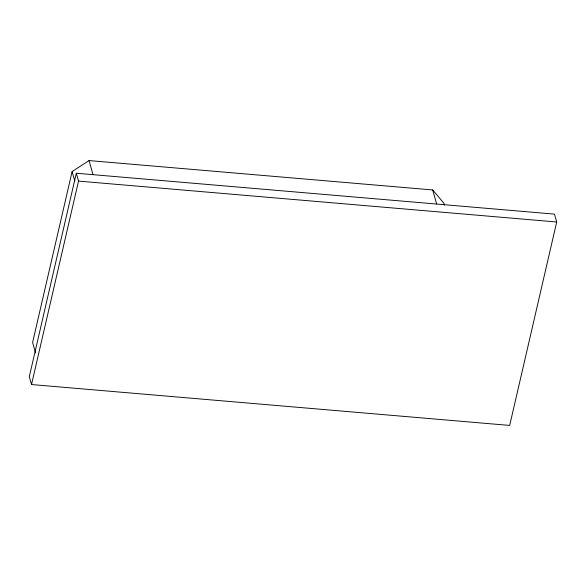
<?xml version="1.0" encoding="UTF-8"?>
<svg xmlns="http://www.w3.org/2000/svg" width="586" height="586" viewBox="0 0 586 586"><rect width="100%" height="100%" fill="white"/><g stroke="black" fill="none" stroke-linecap="round" stroke-linejoin="round"><path stroke-width="0.88" d="M444.496 205.115L444.005 203.371L432.702 189.952L89.05 160.571L72.107 171.566L32.611 342.458L35.556 352.94M76.319 173.236L29.3 376.681L31.512 384.541L509.681 425.429L556.7 221.991L554.488 214.124L76.319 173.236L78.531 181.103L31.512 384.541M78.531 181.103L556.7 221.991M432.702 189.952L436.636 203.935M89.05 160.571L92.984 174.547M72.107 171.566L74.81 181.177"/></g></svg>
